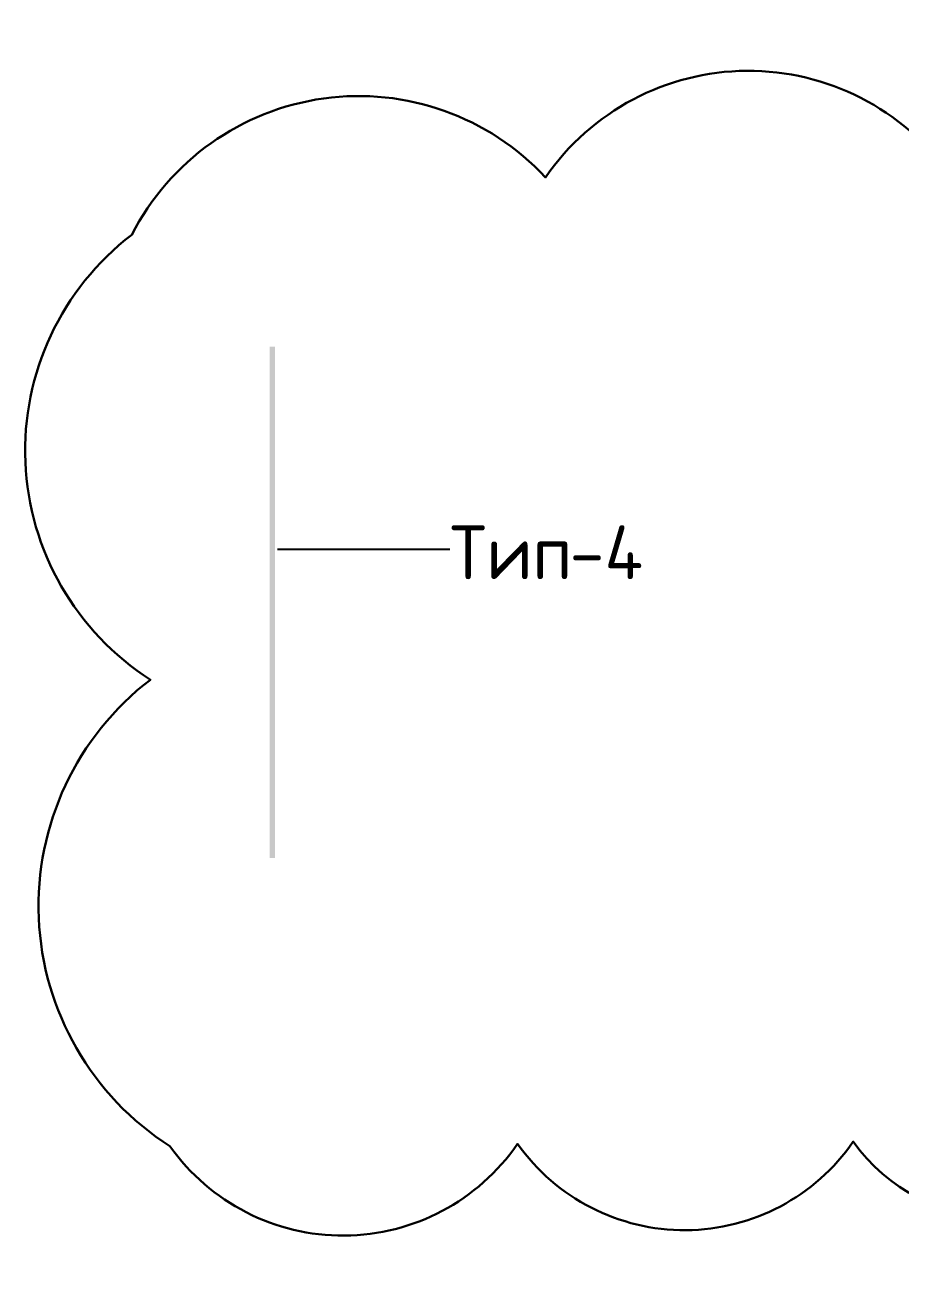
# Model space of a CAD drawing. Header units: millimetres. Extents: x -60946 to 138510, y -262288 to 24501.
# Drawn here: x -60946 to -56878, y -143622 to -137788 of the extents above; entities that cross this region are included whole.
import ezdxf

# ---------------------------------------------------------------- set-up
doc = ezdxf.new("R2010")
doc.units = ezdxf.units.MM
doc.layers.add('2)Тип-4', color=7, linetype='Continuous', lineweight=30, true_color=0x0080c0)
doc.styles.add('GOST Common_4', font='', dxfattribs={"height": 250})
doc.styles.get('GOST Common_4').set_extended_font_data('GOST Common')

msp = doc.modelspace()

# ---------------------------------------------------------------- hatches: boundary and pattern name
at = {"layer": '2)Тип-4', "true_color": 0x0080c0, "transparency": 33554687}
msp.add_hatch(color=142, dxfattribs=at).paths.add_polyline_path([(-59810.9494, -141656.7027), (-59785.9494, -141656.7027), (-59785.9494, -139281.7027), (-59810.9494, -139281.7027), (-59810.9494, -140116.5266)])

# ---------------------------------------------------------------- linework, layer by layer
at = {"layer": '2)Тип-4', "lineweight": 25}
msp.add_line((-59773.4494, -140222.6605), (-58972.792, -140222.6605), dxfattribs=at)
at = {"layer": '2)Тип-4', "color": 5}
msp.add_lwpolyline([(-60273.3781, -142996.4553, -0.52056705), (-60364.1618, -140828.5868, -0.52056705), (-60450.7091, -138761.8791, -0.52056705), (-58529.1713, -138494.9409, -0.52056705), (-56651.7754, -138482.0618, -0.52056705), (-54471.0518, -138467.1017, -0.52056705), (-51894.277, -138449.4248, -0.52056705), (-51118.6779, -140290.8915, -0.52056705), (-51024.8663, -142531.065, -0.52056705), (-53175.6495, -142947.7641, -0.52056705), (-55730.9916, -142965.294, -0.52056705), (-57099.4624, -142974.6819, -0.52056705), (-58658.8835, -142985.3797, -0.52056705)], format="xyb", close=True, dxfattribs=at)

# ---------------------------------------------------------------- texts
at = {"layer": '2)Тип-4', "color": 116, "lineweight": 30, "true_color": 0x008040, "char_height": 250, "attachment_point": 1, "style": 'GOST Common_4'}
for s, insert, width in [('Тип', (-58972.792, -140111.7334), 673.4175), ('-4', (-58417.167, -140111.7334), 456.961875)]:
    msp.add_mtext(s, dxfattribs=dict(at, insert=insert, width=width))

doc.saveas('drawing.dxf')
